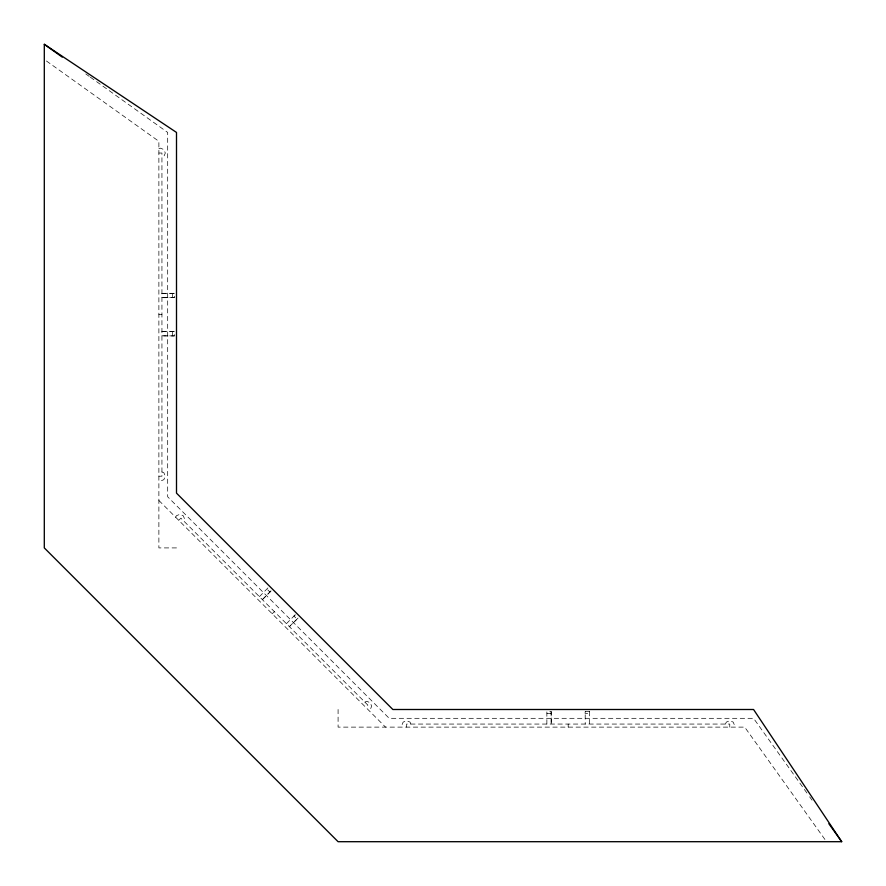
<?xml version="1.0" encoding="UTF-8"?>
<svg xmlns="http://www.w3.org/2000/svg" width="886" height="886" viewBox="0 0 886 886"><rect width="100%" height="100%" fill="white"/><g stroke="black" fill="none" stroke-linecap="round" stroke-linejoin="round"><path stroke-width="0.66" stroke-dasharray="4.43 3.32" d="M585.203 711.513L585.07 713.363L589.356 713.363L589.489 711.513L585.203 711.513L585.203 724.061M175.716 517.291L176.347 515.763L179.814 514.323L183.269 515.763L184.709 519.229L183.911 521.156M725.501 724.061L726.298 722.134L729.765 720.695L733.22 722.134L734.66 725.59L734.018 727.118M262.433 599.678L271.216 590.707L269.698 589.19M178.728 520.303L180.888 518.144L367.856 705.112L365.696 707.272M259.399 596.655L268.181 587.684L266.974 589.079L269.997 592.114M262.334 599.589L271.216 590.707M272.212 613.788L274.372 611.628M286.411 623.666L295.293 614.784L296.81 616.302M289.345 626.601L298.316 617.819L289.445 626.69M295.293 614.784L293.886 616.003L296.921 619.026M158.882 148.77L160.41 148.139L163.866 149.579L165.305 153.034L163.866 156.501L161.939 157.298M364.844 702.089L366.771 701.291L370.237 702.731L371.677 706.186L370.237 709.653L368.709 710.284M161.939 293.443L174.487 293.31L174.487 297.596L161.939 297.729M158.882 153.034L161.939 153.034L161.939 476.203L158.882 476.203M161.939 293.31L174.487 293.31M161.939 297.596L174.487 297.596M158.882 314.619L161.939 314.619M161.939 331.508L174.487 331.641L174.487 335.927L161.939 335.927M161.939 331.641L174.487 331.641M161.939 335.794L174.487 335.927M176.502 547.913L158.882 547.913L158.882 141.306L44.3 59.473M546.872 724.061L546.872 711.513L551.147 711.513L551.291 724.061M551.291 713.363L547.005 713.363L546.872 711.513M161.939 471.939L163.866 472.736L165.305 476.203L163.866 479.669L160.41 481.098L158.882 480.467M85.809 73.948L89.165 76.351M90.294 77.148L167.687 132.435L167.687 496.802L389.198 718.313L753.565 718.313L808.852 795.706M158.882 500.457L385.543 727.118M809.649 796.835L812.052 800.191M824.921 839.452L744.694 727.118L338.087 727.118L338.087 709.498M410.86 724.061L410.063 722.134L406.596 720.695L403.13 722.134L401.701 725.59L402.333 727.118M729.765 727.118L729.765 724.061L406.596 724.061L406.596 727.118M589.489 711.513L589.489 724.061M568.181 724.061L568.181 727.118M551.147 711.513L551.147 724.061M172.637 293.443L172.637 297.729M172.637 331.508L172.637 335.794"/><path stroke-width="1.33" d="M841.7 841.7L338.087 841.7L44.3 547.913L44.3 44.3L176.502 132.435L176.502 493.148L392.852 709.498L753.565 709.498L841.7 841.7L828.875 823.747M44.3 44.3L62.253 57.125"/></g></svg>
